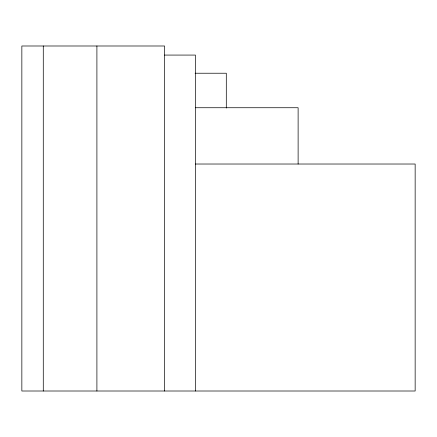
<?xml version="1.0" encoding="UTF-8"?>
<svg xmlns="http://www.w3.org/2000/svg" width="437" height="437" viewBox="0 0 437 437"><rect width="100%" height="100%" fill="white"/><g stroke="black" fill="none" stroke-linecap="round" stroke-linejoin="round"><path stroke-width="0.66" d="M164.574 55.073L195.437 55.073L195.437 391.006M195.099 73.23L226.3 73.23L226.3 108.048M195.437 107.731L298.121 107.731L298.121 164.022M195.437 164.022L415.15 164.022L415.15 391.006L21.85 391.006L21.85 45.994L164.574 45.994L164.574 391.006M96.905 45.994L96.905 391.006M43.279 45.994L43.279 391.006"/></g></svg>
